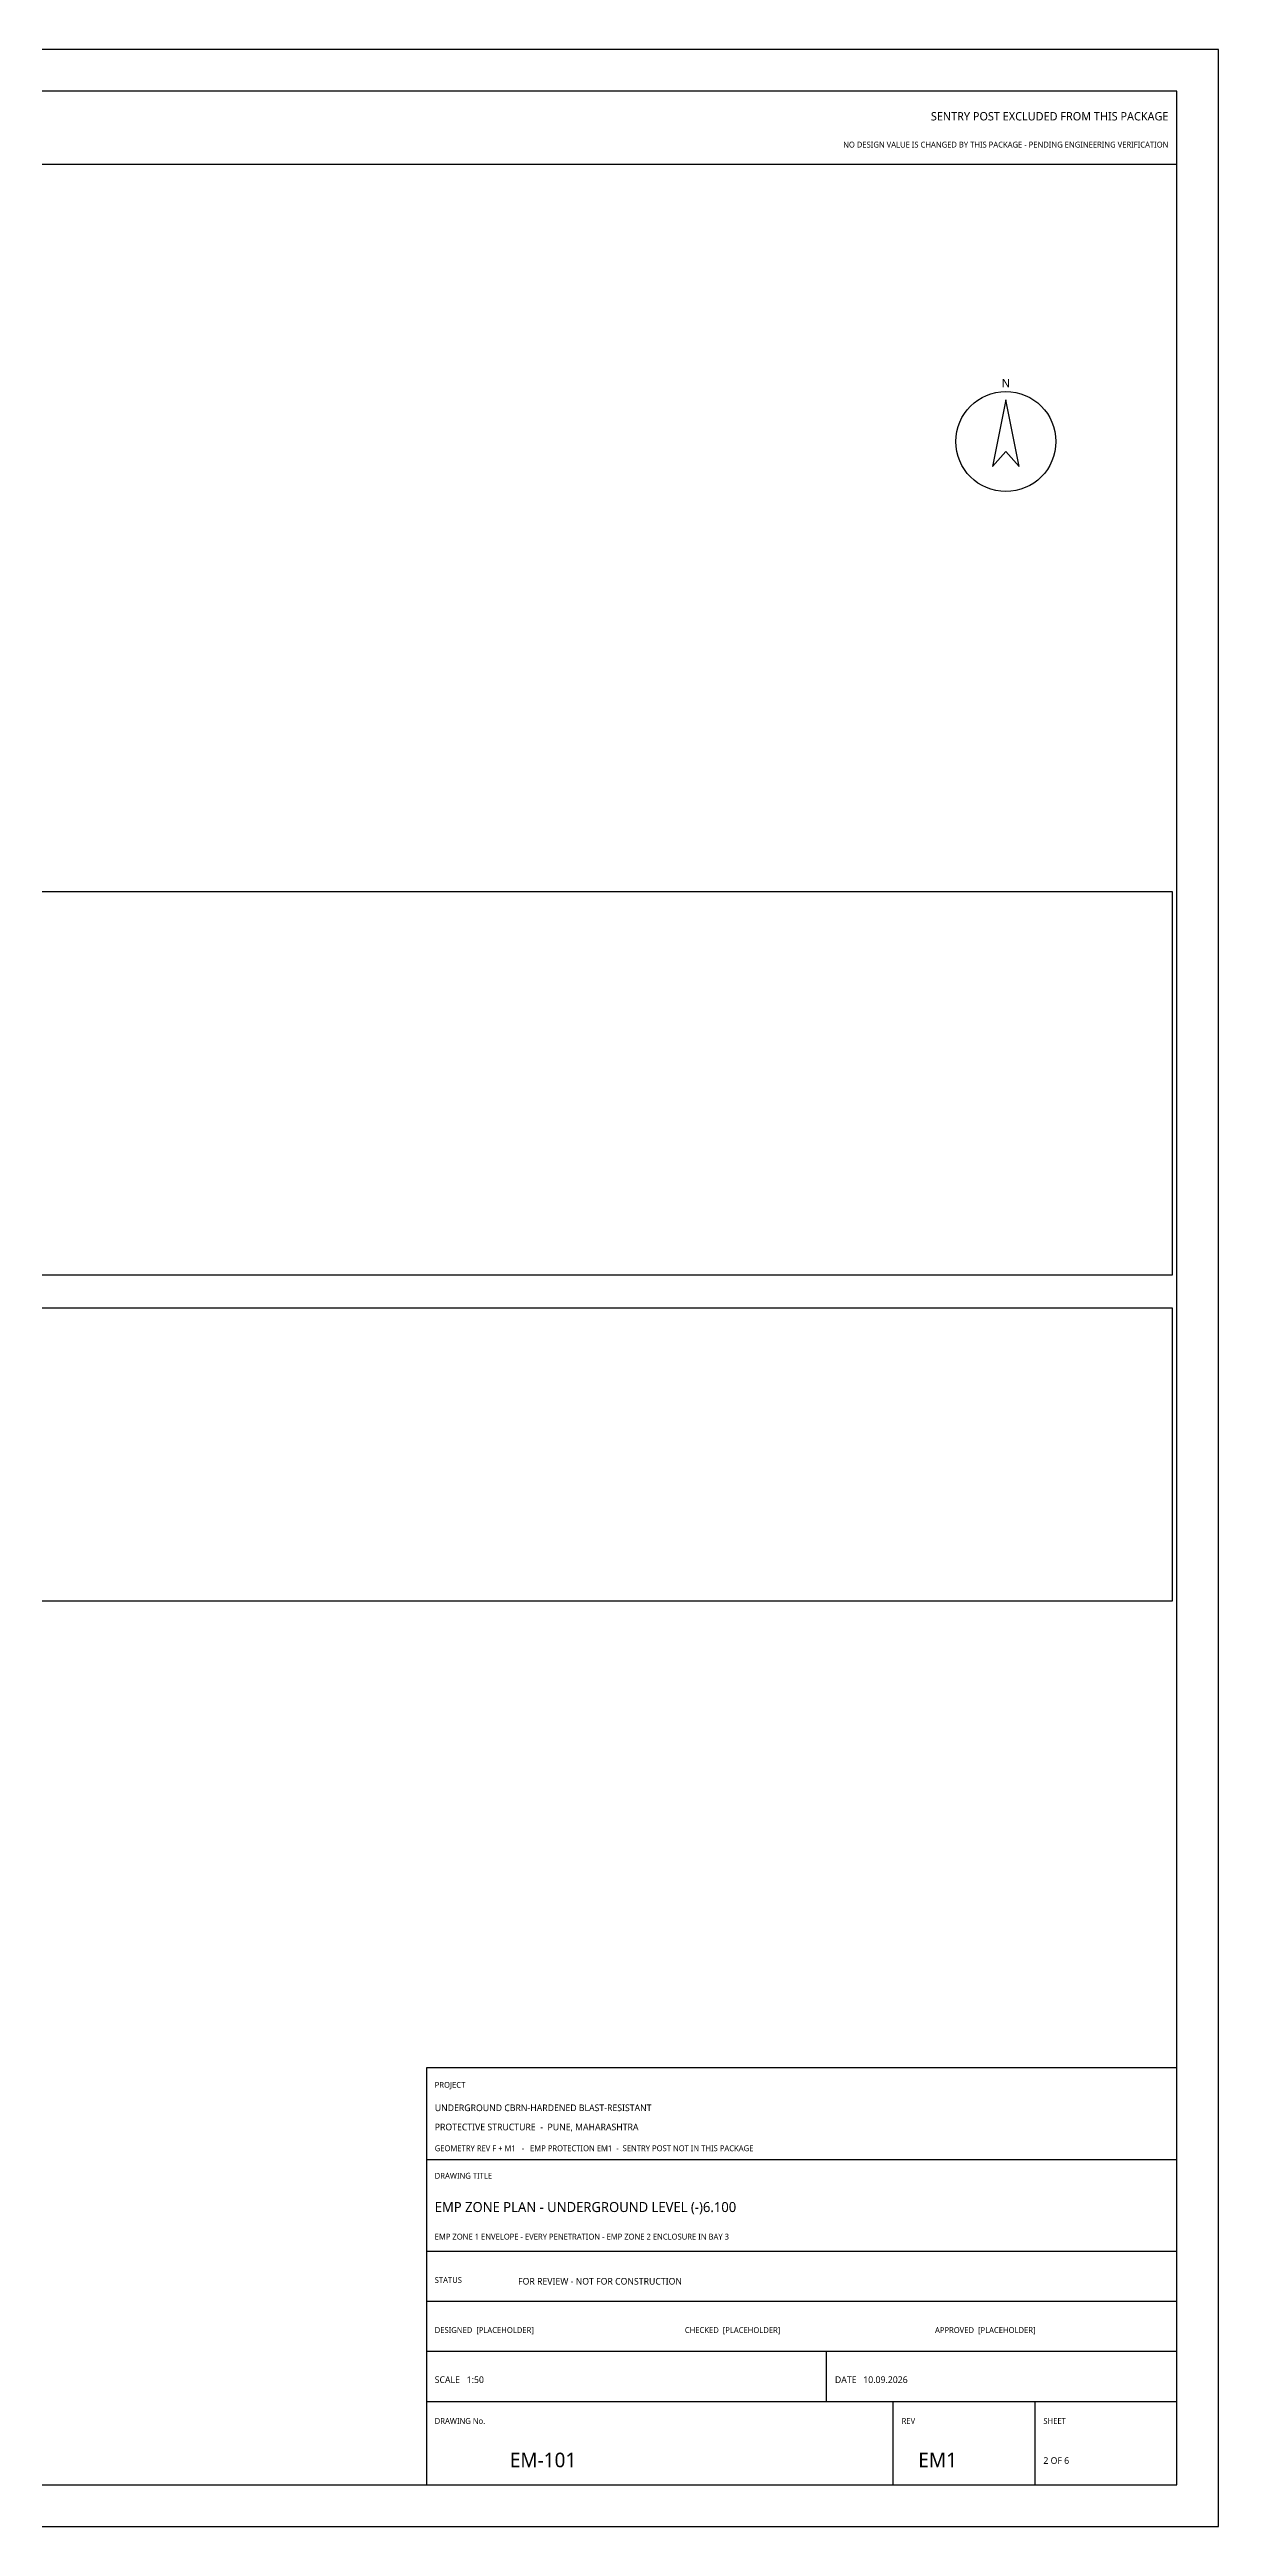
# Model space of a CAD drawing. Header units: millimetres. Extents: x 0 to 841, y 0 to 594.
# Drawn here: x 561 to 841, y 0 to 594 of the extents above; entities that cross this region are included whole.
import ezdxf
from ezdxf.enums import TextEntityAlignment as Align

# ---------------------------------------------------------------- set-up
doc = ezdxf.new("R2010")
doc.units = ezdxf.units.MM
for name, color, linetype in [('M-FLAG', 1, 'Continuous'), ('M-TITLE', 7, 'Continuous'), ('S-TITLE', 7, 'Continuous')]:
    doc.layers.add(name, color=color, linetype=linetype)
doc.styles.add('OpenSans', font='OpenSans-Regular.ttf')

# ---------------------------------------------------------------- blocks, each defined once
blk = doc.blocks.new('NORTH')
at = {"layer": 'S-TITLE'}
blk.add_lwpolyline([(0, 10), (-3.2, -6), (0, -2.4), (3.2, -6), (0, 10)], close=True, dxfattribs=at)
blk.add_circle((0, 0), 12, dxfattribs=at)

msp = doc.modelspace()

# ---------------------------------------------------------------- linework, layer by layer
at = {"layer": 'M-TITLE'}
for p, q in [((10, 566.5), (831, 566.5)), ((651, 88), (831, 88)), ((651, 66), (831, 66)), ((651, 54), (831, 54)), ((651, 42), (831, 42)), ((747, 30), (747, 42)), ((651, 30), (831, 30)), ((763, 10), (763, 30)), ((797, 10), (797, 30))]:
    msp.add_line(p, q, dxfattribs=at)
msp.add_lwpolyline([(651, 10), (831, 10), (831, 110), (651, 110)], close=True, dxfattribs=at)
at = {"layer": 'S-TITLE'}
for points in [[(0, 0), (841, 0), (841, 594), (0, 594)], [(10, 10), (831, 10), (831, 584), (10, 584)], [(430, 300.175), (830, 300.175), (830, 392), (430, 392)], [(430, 221.95), (830, 221.95), (830, 292.175), (430, 292.175)]]:
    msp.add_lwpolyline(points, close=True, dxfattribs=at)

# ---------------------------------------------------------------- block references
msp.add_blockref('NORTH', (790, 500), dxfattribs=at)

# ---------------------------------------------------------------- texts
at = {"layer": 'M-FLAG', "style": 'OpenSans'}
for s, height, p in [('SENTRY POST EXCLUDED FROM THIS PACKAGE', 2, (829, 577)), ('NO DESIGN VALUE IS CHANGED BY THIS PACKAGE - PENDING ENGINEERING VERIFICATION', 1.4, (829, 570.5))]:
    msp.add_text(s, height=height, dxfattribs=at).set_placement(p, align=Align.RIGHT)
msp.add_text('FOR REVIEW - NOT FOR CONSTRUCTION', height=1.6, dxfattribs=at).set_placement((673, 58))
at = {"layer": 'M-TITLE', "style": 'OpenSans'}
for s, height, p in [('PROJECT', 1.4, (653, 105.2)), ('UNDERGROUND CBRN-HARDENED BLAST-RESISTANT', 1.6, (653, 99.6)), ('PROTECTIVE STRUCTURE  -  PUNE, MAHARASHTRA', 1.6, (653, 95)), ('GEOMETRY REV F + M1   -   EMP PROTECTION EM1  -  SENTRY POST NOT IN THIS PACKAGE', 1.4, (653, 90)), ('DRAWING TITLE', 1.4, (653, 83.4)), ('EMP ZONE PLAN - UNDERGROUND LEVEL (-)6.100', 2.4, (653, 75.4)), ('EMP ZONE 1 ENVELOPE - EVERY PENETRATION - EMP ZONE 2 ENCLOSURE IN BAY 3', 1.4, (653, 68.8)), ('STATUS', 1.4, (653, 58.4)), ('DESIGNED  [PLACEHOLDER]', 1.4, (653, 46.4)), ('CHECKED  [PLACEHOLDER]', 1.4, (713, 46.4)), ('APPROVED  [PLACEHOLDER]', 1.4, (773, 46.4)), ('SCALE   1:50', 1.6, (653, 34.4)), ('DATE   10.09.2026', 1.6, (749, 34.4)), ('DRAWING No.', 1.4, (653, 24.6)), ('REV', 1.4, (765, 24.6)), ('SHEET', 1.4, (799, 24.6)), ('EM-101', 3.5, (671, 14.2)), ('EM1', 3.5, (769, 14.2)), ('2 OF 6', 1.6, (799, 15))]:
    msp.add_text(s, height=height, dxfattribs=at).set_placement(p)
at = {"layer": 'S-TITLE', "style": 'OpenSans'}
msp.add_text('N', height=2, dxfattribs=at).set_placement((790, 514), align=Align.MIDDLE_CENTER)

doc.saveas('drawing.dxf')
